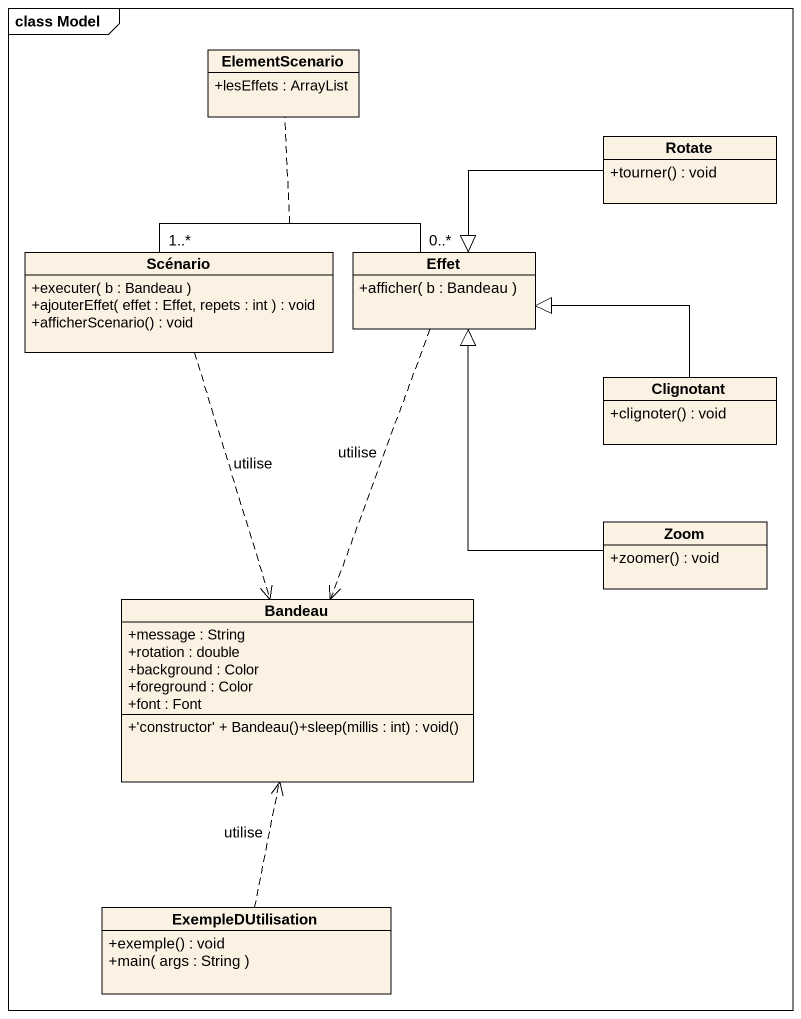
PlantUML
@startuml
mainframe class Model
hide circle
hide empty members
skinparam classAttributeIconSize 0
class ElementScenario {
  +lesEffets : ArrayList
}
class Rotate {
  +tourner() : void
}
class Scénario {
  +executer( b : Bandeau )
  +ajouterEffet( effet : Effet, repets : int ) : void
  +afficherScenario() : void
}
class Effet {
  +afficher( b : Bandeau )
}
class Clignotant {
  +clignoter() : void
}
class Zoom {
  +zoomer() : void
}
class Bandeau {
  +message : String
  +rotation : double
  +background : Color
  +foreground : Color
  +font : Font
  +'constructor' + Bandeau()+sleep(millis : int) : void()
}
class ExempleDUtilisation {
  +exemple() : void
  +main( args : String )
}
Rotate -left-|> Effet
Scénario "1..*" -right- "0..*" Effet
(Scénario, Effet) .. ElementScenario
Scénario ..> Bandeau : utilise
Effet ..> Bandeau : utilise
Clignotant -left-|> Effet
Zoom -up-|> Effet
ExempleDUtilisation .up.> Bandeau : utilise
@enduml
